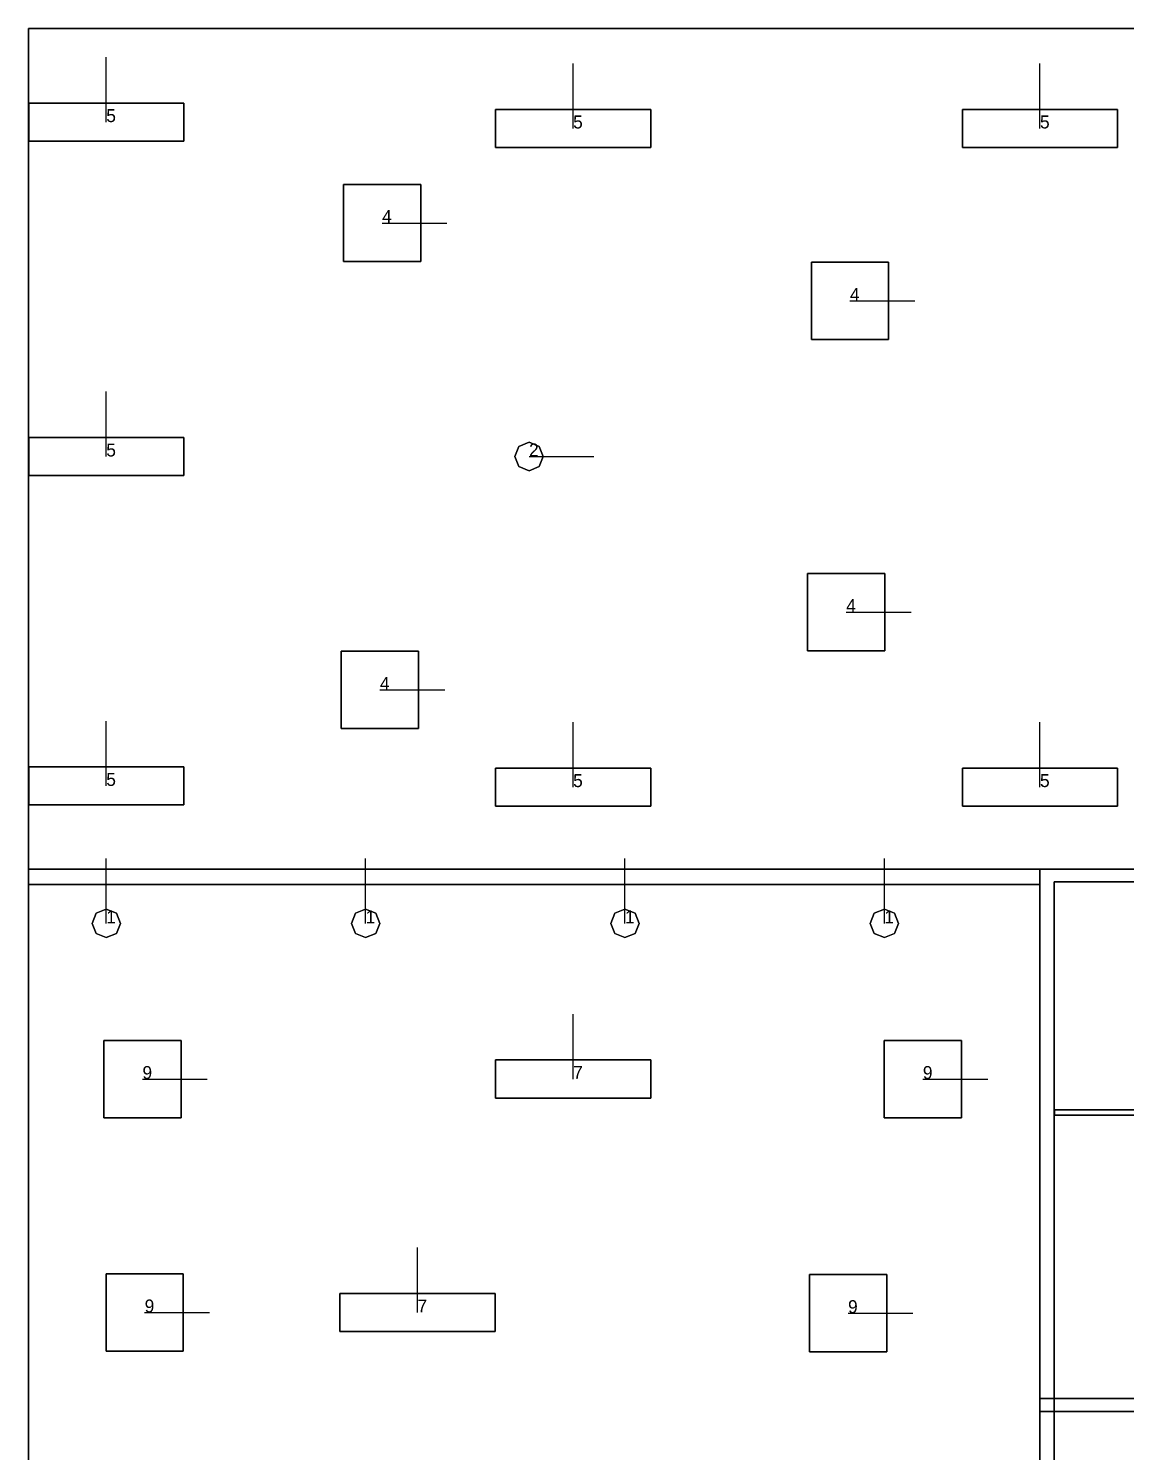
# Model space of a CAD drawing. Extents: x 0 to 55.3, y 0 to 23.2.
# Drawn here: x 0 to 8.46, y 11.83 to 22.8 of the extents above; entities that cross this region are included whole.
import ezdxf

# ---------------------------------------------------------------- set-up
doc = ezdxf.new("R2010")
doc.units = 0
doc.header["$MEASUREMENT"] = 0
for name, color, linetype in [('DLXFURN', 5, 'Continuous'), ('DLXLUM', 7, 'Continuous'), ('DLXLUMEX', 7, 'Continuous'), ('DLXSCENE', 7, 'Continuous')]:
    doc.layers.add(name, color=color, linetype=linetype)

# ---------------------------------------------------------------- blocks, each defined once
blk = doc.blocks.new('*U0')
at = {"color": 1}
blk.add_line((0, 0), (0, 0.5), dxfattribs=at)
for p, q in [((0.598, 0.147), (-0.598, 0.147)), ((-0.598, 0.147), (-0.598, -0.147)), ((-0.598, 0.147), (-0.598, -0.147)), ((-0.598, -0.147), (-0.598, 0.147)), ((-0.598, 0.147), (-0.598, 0.147)), ((0.598, 0.147), (-0.598, 0.147)), ((-0.598, 0.147), (-0.598, 0.147)), ((-0.598, 0.147), (0.598, 0.147)), ((-0.598, -0.147), (-0.598, 0.147)), ((-0.598, 0.147), (0.598, 0.147)), ((0.598, -0.147), (0.598, 0.147)), ((0.598, 0.147), (0.598, 0.147)), ((0.598, -0.147), (0.598, 0.147)), ((0.598, 0.147), (0.598, 0.147)), ((0.598, 0.147), (0.598, -0.147)), ((0.598, 0.147), (0.598, -0.147)), ((-0.598, -0.147), (0.598, -0.147)), ((-0.598, -0.147), (0.598, -0.147)), ((0.598, -0.147), (-0.598, -0.147)), ((-0.598, -0.147), (-0.598, -0.147)), ((-0.598, -0.147), (-0.598, -0.147)), ((0.598, -0.147), (-0.598, -0.147)), ((0.598, -0.147), (0.598, -0.147)), ((0.598, -0.147), (0.598, -0.147))]:
    blk.add_line(p, q)
at = {"layer": 'DLXLUMEX', "color": 7}
blk.add_text('5', height=0.1, dxfattribs=at).set_placement((0, 0))
blk = doc.blocks.new('*U107')
at = {"color": 1}
blk.add_line((0, 0), (0, 0.5), dxfattribs=at)
for p, q in [((0.598, 0.147), (-0.598, 0.147)), ((-0.598, 0.147), (-0.598, -0.147)), ((-0.598, 0.147), (-0.598, -0.147)), ((-0.598, -0.147), (-0.598, 0.147)), ((-0.598, 0.147), (-0.598, 0.147)), ((-0.598, 0.147), (-0.598, 0.147)), ((-0.598, 0.147), (0.598, 0.147)), ((0.598, 0.147), (-0.598, 0.147)), ((-0.598, -0.147), (-0.598, 0.147)), ((-0.598, 0.147), (0.598, 0.147)), ((0.598, -0.147), (0.598, 0.147)), ((0.598, 0.147), (0.598, 0.147)), ((0.598, -0.147), (0.598, 0.147)), ((0.598, 0.147), (0.598, 0.147)), ((0.598, 0.147), (0.598, -0.147)), ((0.598, 0.147), (0.598, -0.147)), ((-0.598, -0.147), (0.598, -0.147)), ((-0.598, -0.147), (0.598, -0.147)), ((0.598, -0.147), (-0.598, -0.147)), ((-0.598, -0.147), (-0.598, -0.147)), ((-0.598, -0.147), (-0.598, -0.147)), ((0.598, -0.147), (-0.598, -0.147)), ((0.598, -0.147), (0.598, -0.147)), ((0.598, -0.147), (0.598, -0.147))]:
    blk.add_line(p, q)
at = {"layer": 'DLXLUMEX', "color": 7}
blk.add_text('5', height=0.1, dxfattribs=at).set_placement((0, 0))
blk = doc.blocks.new('*U118')
at = {"color": 1}
blk.add_line((0, 0), (0, 0.5), dxfattribs=at)
for p, q in [((0.598, 0.147), (-0.598, 0.147)), ((-0.598, 0.147), (-0.598, -0.147)), ((-0.598, 0.147), (-0.598, -0.147)), ((-0.598, -0.147), (-0.598, 0.147)), ((-0.598, 0.147), (-0.598, 0.147)), ((0.598, 0.147), (-0.598, 0.147)), ((-0.598, 0.147), (-0.598, 0.147)), ((-0.598, 0.147), (0.598, 0.147)), ((-0.598, -0.147), (-0.598, 0.147)), ((-0.598, 0.147), (0.598, 0.147)), ((0.598, -0.147), (0.598, 0.147)), ((0.598, 0.147), (0.598, 0.147)), ((0.598, -0.147), (0.598, 0.147)), ((0.598, 0.147), (0.598, 0.147)), ((0.598, 0.147), (0.598, -0.147)), ((0.598, 0.147), (0.598, -0.147)), ((-0.598, -0.147), (0.598, -0.147)), ((-0.598, -0.147), (0.598, -0.147)), ((0.598, -0.147), (-0.598, -0.147)), ((-0.598, -0.147), (-0.598, -0.147)), ((-0.598, -0.147), (-0.598, -0.147)), ((0.598, -0.147), (-0.598, -0.147)), ((0.598, -0.147), (0.598, -0.147)), ((0.598, -0.147), (0.598, -0.147))]:
    blk.add_line(p, q)
at = {"layer": 'DLXLUMEX', "color": 7}
blk.add_text('5', height=0.1, dxfattribs=at).set_placement((0, 0))
blk = doc.blocks.new('*U129')
for p, q in [((0.298, 0.298), (-0.298, 0.298)), ((-0.298, 0.298), (-0.298, -0.298)), ((-0.298, 0.298), (-0.298, -0.298)), ((-0.298, -0.298), (-0.298, 0.298)), ((-0.298, 0.298), (-0.298, 0.298)), ((0.298, 0.298), (-0.298, 0.298)), ((-0.298, 0.298), (-0.298, 0.298)), ((-0.298, 0.298), (0.298, 0.298)), ((-0.298, -0.298), (-0.298, 0.298)), ((-0.298, 0.298), (0.298, 0.298)), ((0.298, -0.298), (0.298, 0.298)), ((0.298, 0.298), (0.298, 0.298)), ((0.298, -0.298), (0.298, 0.298)), ((0.298, 0.298), (0.298, 0.298)), ((0.298, 0.298), (0.298, -0.298)), ((0.298, 0.298), (0.298, -0.298)), ((-0.298, -0.298), (0.298, -0.298)), ((-0.298, -0.298), (-0.298, -0.298)), ((-0.298, -0.298), (0.298, -0.298)), ((0.298, -0.298), (-0.298, -0.298)), ((-0.298, -0.298), (-0.298, -0.298)), ((0.298, -0.298), (-0.298, -0.298)), ((0.298, -0.298), (0.298, -0.298)), ((0.298, -0.298), (0.298, -0.298))]:
    blk.add_line(p, q)
at = {"color": 1}
blk.add_line((0, 0), (0.5, 0), dxfattribs=at)
at = {"layer": 'DLXLUMEX', "color": 7}
blk.add_text('4', height=0.1, dxfattribs=at).set_placement((0, 0))
blk = doc.blocks.new('*U140')
for p, q in [((0.298, 0.298), (-0.298, 0.298)), ((-0.298, 0.298), (-0.298, -0.298)), ((-0.298, 0.298), (-0.298, -0.298)), ((-0.298, -0.298), (-0.298, 0.298)), ((-0.298, 0.298), (-0.298, 0.298)), ((0.298, 0.298), (-0.298, 0.298)), ((-0.298, 0.298), (-0.298, 0.298)), ((-0.298, 0.298), (0.298, 0.298)), ((-0.298, -0.298), (-0.298, 0.298)), ((-0.298, 0.298), (0.298, 0.298)), ((0.298, -0.298), (0.298, 0.298)), ((0.298, 0.298), (0.298, 0.298)), ((0.298, -0.298), (0.298, 0.298)), ((0.298, 0.298), (0.298, 0.298)), ((0.298, 0.298), (0.298, -0.298)), ((0.298, 0.298), (0.298, -0.298)), ((-0.298, -0.298), (0.298, -0.298)), ((-0.298, -0.298), (-0.298, -0.298)), ((-0.298, -0.298), (0.298, -0.298)), ((0.298, -0.298), (-0.298, -0.298)), ((-0.298, -0.298), (-0.298, -0.298)), ((0.298, -0.298), (-0.298, -0.298)), ((0.298, -0.298), (0.298, -0.298)), ((0.298, -0.298), (0.298, -0.298))]:
    blk.add_line(p, q)
at = {"color": 1}
blk.add_line((0, 0), (0.5, 0), dxfattribs=at)
at = {"layer": 'DLXLUMEX', "color": 7}
blk.add_text('4', height=0.1, dxfattribs=at).set_placement((0, 0))
blk = doc.blocks.new('*U151')
at = {"color": 1}
blk.add_line((0, 0), (0, 0.5), dxfattribs=at)
for p, q in [((0.598, 0.147), (-0.598, 0.147)), ((-0.598, 0.147), (-0.598, -0.147)), ((-0.598, 0.147), (-0.598, -0.147)), ((-0.598, -0.147), (-0.598, 0.147)), ((-0.598, 0.147), (-0.598, 0.147)), ((0.598, 0.147), (-0.598, 0.147)), ((-0.598, 0.147), (-0.598, 0.147)), ((-0.598, 0.147), (0.598, 0.147)), ((-0.598, -0.147), (-0.598, 0.147)), ((-0.598, 0.147), (0.598, 0.147)), ((0.598, -0.147), (0.598, 0.147)), ((0.598, 0.147), (0.598, 0.147)), ((0.598, -0.147), (0.598, 0.147)), ((0.598, 0.147), (0.598, 0.147)), ((0.598, 0.147), (0.598, -0.147)), ((0.598, 0.147), (0.598, -0.147)), ((-0.598, -0.147), (0.598, -0.147)), ((-0.598, -0.147), (0.598, -0.147)), ((0.598, -0.147), (-0.598, -0.147)), ((-0.598, -0.147), (-0.598, -0.147)), ((-0.598, -0.147), (-0.598, -0.147)), ((0.598, -0.147), (-0.598, -0.147)), ((0.598, -0.147), (0.598, -0.147)), ((0.598, -0.147), (0.598, -0.147))]:
    blk.add_line(p, q)
at = {"layer": 'DLXLUMEX', "color": 7}
blk.add_text('5', height=0.1, dxfattribs=at).set_placement((0, 0))
blk = doc.blocks.new('*U162')
at = {"color": 1}
blk.add_line((0, 0), (0, 0.5), dxfattribs=at)
for p, q in [((0.598, 0.147), (-0.598, 0.147)), ((-0.598, 0.147), (-0.598, -0.147)), ((-0.598, 0.147), (-0.598, -0.147)), ((-0.598, -0.147), (-0.598, 0.147)), ((-0.598, 0.147), (-0.598, 0.147)), ((0.598, 0.147), (-0.598, 0.147)), ((-0.598, 0.147), (-0.598, 0.147)), ((-0.598, 0.147), (0.598, 0.147)), ((-0.598, -0.147), (-0.598, 0.147)), ((-0.598, 0.147), (0.598, 0.147)), ((0.598, -0.147), (0.598, 0.147)), ((0.598, 0.147), (0.598, 0.147)), ((0.598, -0.147), (0.598, 0.147)), ((0.598, 0.147), (0.598, 0.147)), ((0.598, 0.147), (0.598, -0.147)), ((0.598, 0.147), (0.598, -0.147)), ((-0.598, -0.147), (0.598, -0.147)), ((0.598, -0.147), (-0.598, -0.147)), ((-0.598, -0.147), (-0.598, -0.147)), ((-0.598, -0.147), (0.598, -0.147)), ((-0.598, -0.147), (-0.598, -0.147)), ((0.598, -0.147), (-0.598, -0.147)), ((0.598, -0.147), (0.598, -0.147)), ((0.598, -0.147), (0.598, -0.147))]:
    blk.add_line(p, q)
at = {"layer": 'DLXLUMEX', "color": 7}
blk.add_text('5', height=0.1, dxfattribs=at).set_placement((0, 0))
blk = doc.blocks.new('*U1')
at = {"color": 1}
blk.add_line((0, 0), (0, 0.5), dxfattribs=at)
for p, q in [((0.598, 0.147), (-0.598, 0.147)), ((-0.598, 0.147), (-0.598, -0.147)), ((-0.598, 0.147), (-0.598, -0.147)), ((-0.598, -0.147), (-0.598, 0.147)), ((-0.598, 0.147), (-0.598, 0.147)), ((0.598, 0.147), (-0.598, 0.147)), ((-0.598, 0.147), (-0.598, 0.147)), ((-0.598, 0.147), (0.598, 0.147)), ((-0.598, -0.147), (-0.598, 0.147)), ((-0.598, 0.147), (0.598, 0.147)), ((0.598, -0.147), (0.598, 0.147)), ((0.598, 0.147), (0.598, 0.147)), ((0.598, -0.147), (0.598, 0.147)), ((0.598, 0.147), (0.598, 0.147)), ((0.598, 0.147), (0.598, -0.147)), ((0.598, 0.147), (0.598, -0.147)), ((-0.598, -0.147), (0.598, -0.147)), ((-0.598, -0.147), (0.598, -0.147)), ((0.598, -0.147), (-0.598, -0.147)), ((-0.598, -0.147), (-0.598, -0.147)), ((-0.598, -0.147), (-0.598, -0.147)), ((0.598, -0.147), (-0.598, -0.147)), ((0.598, -0.147), (0.598, -0.147)), ((0.598, -0.147), (0.598, -0.147))]:
    blk.add_line(p, q)
at = {"layer": 'DLXLUMEX', "color": 7}
blk.add_text('5', height=0.1, dxfattribs=at).set_placement((0, 0))
blk = doc.blocks.new('*U12')
at = {"color": 1}
blk.add_line((0, 0), (0, 0.5), dxfattribs=at)
for p, q in [((0.598, 0.147), (-0.598, 0.147)), ((-0.598, 0.147), (-0.598, -0.147)), ((-0.598, 0.147), (-0.598, -0.147)), ((-0.598, -0.147), (-0.598, 0.147)), ((-0.598, 0.147), (-0.598, 0.147)), ((-0.598, 0.147), (-0.598, 0.147)), ((-0.598, 0.147), (0.598, 0.147)), ((0.598, 0.147), (-0.598, 0.147)), ((-0.598, -0.147), (-0.598, 0.147)), ((-0.598, 0.147), (0.598, 0.147)), ((0.598, -0.147), (0.598, 0.147)), ((0.598, 0.147), (0.598, 0.147)), ((0.598, -0.147), (0.598, 0.147)), ((0.598, 0.147), (0.598, 0.147)), ((0.598, 0.147), (0.598, -0.147)), ((0.598, 0.147), (0.598, -0.147)), ((-0.598, -0.147), (0.598, -0.147)), ((-0.598, -0.147), (0.598, -0.147)), ((0.598, -0.147), (-0.598, -0.147)), ((-0.598, -0.147), (-0.598, -0.147)), ((-0.598, -0.147), (-0.598, -0.147)), ((0.598, -0.147), (-0.598, -0.147)), ((0.598, -0.147), (0.598, -0.147)), ((0.598, -0.147), (0.598, -0.147))]:
    blk.add_line(p, q)
at = {"layer": 'DLXLUMEX', "color": 7}
blk.add_text('5', height=0.1, dxfattribs=at).set_placement((0, 0))
blk = doc.blocks.new('*U34')
for p, q in [((0.298, 0.298), (-0.298, 0.298)), ((-0.298, 0.298), (-0.298, -0.298)), ((-0.298, 0.298), (-0.298, -0.298)), ((-0.298, -0.298), (-0.298, 0.298)), ((-0.298, 0.298), (-0.298, 0.298)), ((0.298, 0.298), (-0.298, 0.298)), ((-0.298, 0.298), (-0.298, 0.298)), ((-0.298, 0.298), (0.298, 0.298)), ((-0.298, -0.298), (-0.298, 0.298)), ((-0.298, 0.298), (0.298, 0.298)), ((0.298, -0.298), (0.298, 0.298)), ((0.298, 0.298), (0.298, 0.298)), ((0.298, -0.298), (0.298, 0.298)), ((0.298, 0.298), (0.298, 0.298)), ((0.298, 0.298), (0.298, -0.298)), ((0.298, 0.298), (0.298, -0.298)), ((-0.298, -0.298), (0.298, -0.298)), ((-0.298, -0.298), (-0.298, -0.298)), ((-0.298, -0.298), (0.298, -0.298)), ((0.298, -0.298), (-0.298, -0.298)), ((-0.298, -0.298), (-0.298, -0.298)), ((0.298, -0.298), (-0.298, -0.298)), ((0.298, -0.298), (0.298, -0.298)), ((0.298, -0.298), (0.298, -0.298))]:
    blk.add_line(p, q)
at = {"color": 1}
blk.add_line((0, 0), (0.5, 0), dxfattribs=at)
at = {"layer": 'DLXLUMEX', "color": 7}
blk.add_text('4', height=0.1, dxfattribs=at).set_placement((0, 0))
blk = doc.blocks.new('*U45')
for p, q in [((0.298, 0.298), (-0.298, 0.298)), ((-0.298, 0.298), (-0.298, -0.298)), ((-0.298, 0.298), (-0.298, -0.298)), ((-0.298, -0.298), (-0.298, 0.298)), ((-0.298, 0.298), (-0.298, 0.298)), ((0.298, 0.298), (-0.298, 0.298)), ((-0.298, 0.298), (-0.298, 0.298)), ((-0.298, 0.298), (0.298, 0.298)), ((-0.298, -0.298), (-0.298, 0.298)), ((-0.298, 0.298), (0.298, 0.298)), ((0.298, -0.298), (0.298, 0.298)), ((0.298, 0.298), (0.298, 0.298)), ((0.298, -0.298), (0.298, 0.298)), ((0.298, 0.298), (0.298, 0.298)), ((0.298, 0.298), (0.298, -0.298)), ((0.298, 0.298), (0.298, -0.298)), ((-0.298, -0.298), (0.298, -0.298)), ((-0.298, -0.298), (-0.298, -0.298)), ((-0.298, -0.298), (0.298, -0.298)), ((0.298, -0.298), (-0.298, -0.298)), ((-0.298, -0.298), (-0.298, -0.298)), ((0.298, -0.298), (-0.298, -0.298)), ((0.298, -0.298), (0.298, -0.298)), ((0.298, -0.298), (0.298, -0.298))]:
    blk.add_line(p, q)
at = {"color": 1}
blk.add_line((0, 0), (0.5, 0), dxfattribs=at)
at = {"layer": 'DLXLUMEX', "color": 7}
blk.add_text('4', height=0.1, dxfattribs=at).set_placement((0, 0))
blk = doc.blocks.new('*U67')
for p, q in [((-0.078, 0.078), (0, 0.11)), ((0, 0.11), (-0.078, 0.078)), ((0, 0.11), (-0.078, 0.078)), ((-0.078, 0.078), (0, 0.11)), ((0, 0.11), (0.078, 0.078)), ((0.078, 0.078), (0, 0.11)), ((0, 0.11), (0, 0.11)), ((0.078, 0.078), (0, 0.11)), ((0, 0.11), (0, 0.11)), ((0, 0.11), (0.078, 0.078)), ((-0.11, 0), (-0.078, 0.078)), ((-0.078, 0.078), (-0.11, 0)), ((-0.078, 0.078), (-0.11, 0)), ((-0.11, 0), (-0.078, 0.078)), ((-0.078, -0.078), (-0.11, 0)), ((-0.11, 0), (-0.078, -0.078)), ((-0.11, 0), (-0.11, 0)), ((-0.11, 0), (-0.078, -0.078)), ((-0.078, -0.078), (-0.11, 0)), ((-0.11, 0), (-0.11, 0)), ((-0.078, 0.078), (-0.078, 0.078)), ((-0.078, 0.078), (-0.078, 0.078)), ((0.078, 0.078), (0.11, 0)), ((0.11, 0), (0.078, 0.078)), ((0.078, 0.078), (0.078, 0.078)), ((0.11, 0), (0.078, 0.078)), ((0.078, 0.078), (0.078, 0.078)), ((0.078, 0.078), (0.11, 0)), ((0.11, 0), (0.078, -0.078)), ((0.078, -0.078), (0.11, 0)), ((0.078, -0.078), (0.11, 0)), ((0.11, 0), (0.078, -0.078)), ((0.11, 0), (0.11, 0)), ((0.11, 0), (0.11, 0)), ((0, -0.11), (-0.078, -0.078)), ((-0.078, -0.078), (0, -0.11)), ((-0.078, -0.078), (-0.078, -0.078)), ((-0.078, -0.078), (0, -0.11)), ((0, -0.11), (-0.078, -0.078)), ((-0.078, -0.078), (-0.078, -0.078)), ((0.078, -0.078), (0, -0.11)), ((0, -0.11), (0.078, -0.078)), ((0, -0.11), (0.078, -0.078)), ((0.078, -0.078), (0, -0.11)), ((0.078, -0.078), (0.078, -0.078)), ((0.078, -0.078), (0.078, -0.078)), ((0, -0.11), (0, -0.11)), ((0, -0.11), (0, -0.11))]:
    blk.add_line(p, q)
at = {"color": 1}
blk.add_line((0, 0), (0.5, 0), dxfattribs=at)
at = {"layer": 'DLXLUMEX', "color": 7}
blk.add_text('2', height=0.1, dxfattribs=at).set_placement((0, 0))
blk = doc.blocks.new('*U125')
for p, q in [((0.298, 0.298), (-0.298, 0.298)), ((-0.298, 0.298), (-0.298, -0.298)), ((-0.298, 0.298), (-0.298, -0.298)), ((-0.298, -0.298), (-0.298, 0.298)), ((-0.298, 0.298), (-0.298, 0.298)), ((0.298, 0.298), (-0.298, 0.298)), ((-0.298, 0.298), (-0.298, 0.298)), ((-0.298, 0.298), (0.298, 0.298)), ((-0.298, -0.298), (-0.298, 0.298)), ((-0.298, 0.298), (0.298, 0.298)), ((0.298, -0.298), (0.298, 0.298)), ((0.298, 0.298), (0.298, 0.298)), ((0.298, -0.298), (0.298, 0.298)), ((0.298, 0.298), (0.298, 0.298)), ((0.298, 0.298), (0.298, -0.298)), ((0.298, 0.298), (0.298, -0.298)), ((-0.298, -0.298), (0.298, -0.298)), ((-0.298, -0.298), (-0.298, -0.298)), ((-0.298, -0.298), (0.298, -0.298)), ((0.298, -0.298), (-0.298, -0.298)), ((-0.298, -0.298), (-0.298, -0.298)), ((0.298, -0.298), (-0.298, -0.298)), ((0.298, -0.298), (0.298, -0.298)), ((0.298, -0.298), (0.298, -0.298))]:
    blk.add_line(p, q)
at = {"color": 1}
blk.add_line((0, 0), (0.5, 0), dxfattribs=at)
at = {"layer": 'DLXLUMEX', "color": 7}
blk.add_text('9', height=0.1, dxfattribs=at).set_placement((0, 0))
blk = doc.blocks.new('*U126')
for p, q in [((0.298, 0.298), (-0.298, 0.298)), ((-0.298, 0.298), (-0.298, -0.298)), ((-0.298, 0.298), (-0.298, -0.298)), ((-0.298, -0.298), (-0.298, 0.298)), ((-0.298, 0.298), (-0.298, 0.298)), ((0.298, 0.298), (-0.298, 0.298)), ((-0.298, 0.298), (-0.298, 0.298)), ((-0.298, 0.298), (0.298, 0.298)), ((-0.298, -0.298), (-0.298, 0.298)), ((-0.298, 0.298), (0.298, 0.298)), ((0.298, -0.298), (0.298, 0.298)), ((0.298, 0.298), (0.298, 0.298)), ((0.298, -0.298), (0.298, 0.298)), ((0.298, 0.298), (0.298, 0.298)), ((0.298, 0.298), (0.298, -0.298)), ((0.298, 0.298), (0.298, -0.298)), ((-0.298, -0.298), (0.298, -0.298)), ((-0.298, -0.298), (-0.298, -0.298)), ((-0.298, -0.298), (0.298, -0.298)), ((0.298, -0.298), (-0.298, -0.298)), ((-0.298, -0.298), (-0.298, -0.298)), ((0.298, -0.298), (-0.298, -0.298)), ((0.298, -0.298), (0.298, -0.298)), ((0.298, -0.298), (0.298, -0.298))]:
    blk.add_line(p, q)
at = {"color": 1}
blk.add_line((0, 0), (0.5, 0), dxfattribs=at)
at = {"layer": 'DLXLUMEX', "color": 7}
blk.add_text('9', height=0.1, dxfattribs=at).set_placement((0, 0))
blk = doc.blocks.new('*U132')
at = {"color": 1}
blk.add_line((0, 0), (0, 0.5), dxfattribs=at)
for p, q in [((0.598, 0.147), (-0.598, 0.147)), ((-0.598, 0.147), (-0.598, -0.147)), ((-0.598, 0.147), (-0.598, -0.147)), ((-0.598, -0.147), (-0.598, 0.147)), ((-0.598, 0.147), (-0.598, 0.147)), ((0.598, 0.147), (-0.598, 0.147)), ((-0.598, 0.147), (-0.598, 0.147)), ((-0.598, 0.147), (0.598, 0.147)), ((-0.598, -0.147), (-0.598, 0.147)), ((-0.598, 0.147), (0.598, 0.147)), ((0.598, -0.147), (0.598, 0.147)), ((0.598, 0.147), (0.598, 0.147)), ((0.598, -0.147), (0.598, 0.147)), ((0.598, 0.147), (0.598, 0.147)), ((0.598, 0.147), (0.598, -0.147)), ((0.598, 0.147), (0.598, -0.147)), ((-0.598, -0.147), (0.598, -0.147)), ((-0.598, -0.147), (0.598, -0.147)), ((0.598, -0.147), (-0.598, -0.147)), ((-0.598, -0.147), (-0.598, -0.147)), ((-0.598, -0.147), (-0.598, -0.147)), ((0.598, -0.147), (-0.598, -0.147)), ((0.598, -0.147), (0.598, -0.147)), ((0.598, -0.147), (0.598, -0.147))]:
    blk.add_line(p, q)
at = {"layer": 'DLXLUMEX', "color": 7}
blk.add_text('7', height=0.1, dxfattribs=at).set_placement((0, 0))
blk = doc.blocks.new('*U133')
at = {"color": 1}
blk.add_line((0, 0), (0, 0.5), dxfattribs=at)
for p, q in [((0.598, 0.147), (-0.598, 0.147)), ((-0.598, 0.147), (-0.598, -0.147)), ((-0.598, 0.147), (-0.598, -0.147)), ((-0.598, -0.147), (-0.598, 0.147)), ((-0.598, 0.147), (-0.598, 0.147)), ((0.598, 0.147), (-0.598, 0.147)), ((-0.598, 0.147), (-0.598, 0.147)), ((-0.598, 0.147), (0.598, 0.147)), ((-0.598, -0.147), (-0.598, 0.147)), ((-0.598, 0.147), (0.598, 0.147)), ((0.598, -0.147), (0.598, 0.147)), ((0.598, 0.147), (0.598, 0.147)), ((0.598, -0.147), (0.598, 0.147)), ((0.598, 0.147), (0.598, 0.147)), ((0.598, 0.147), (0.598, -0.147)), ((0.598, 0.147), (0.598, -0.147)), ((-0.598, -0.147), (0.598, -0.147)), ((-0.598, -0.147), (0.598, -0.147)), ((0.598, -0.147), (-0.598, -0.147)), ((-0.598, -0.147), (-0.598, -0.147)), ((-0.598, -0.147), (-0.598, -0.147)), ((0.598, -0.147), (-0.598, -0.147)), ((0.598, -0.147), (0.598, -0.147)), ((0.598, -0.147), (0.598, -0.147))]:
    blk.add_line(p, q)
at = {"layer": 'DLXLUMEX', "color": 7}
blk.add_text('7', height=0.1, dxfattribs=at).set_placement((0, 0))
blk = doc.blocks.new('*U156')
for p, q in [((0.298, 0.298), (-0.298, 0.298)), ((-0.298, 0.298), (-0.298, -0.298)), ((-0.298, 0.298), (-0.298, -0.298)), ((-0.298, -0.298), (-0.298, 0.298)), ((-0.298, 0.298), (-0.298, 0.298)), ((0.298, 0.298), (-0.298, 0.298)), ((-0.298, 0.298), (-0.298, 0.298)), ((-0.298, 0.298), (0.298, 0.298)), ((-0.298, -0.298), (-0.298, 0.298)), ((-0.298, 0.298), (0.298, 0.298)), ((0.298, -0.298), (0.298, 0.298)), ((0.298, 0.298), (0.298, 0.298)), ((0.298, -0.298), (0.298, 0.298)), ((0.298, 0.298), (0.298, 0.298)), ((0.298, 0.298), (0.298, -0.298)), ((0.298, 0.298), (0.298, -0.298)), ((-0.298, -0.298), (0.298, -0.298)), ((-0.298, -0.298), (-0.298, -0.298)), ((-0.298, -0.298), (0.298, -0.298)), ((0.298, -0.298), (-0.298, -0.298)), ((-0.298, -0.298), (-0.298, -0.298)), ((0.298, -0.298), (-0.298, -0.298)), ((0.298, -0.298), (0.298, -0.298)), ((0.298, -0.298), (0.298, -0.298))]:
    blk.add_line(p, q)
at = {"color": 1}
blk.add_line((0, 0), (0.5, 0), dxfattribs=at)
at = {"layer": 'DLXLUMEX', "color": 7}
blk.add_text('9', height=0.1, dxfattribs=at).set_placement((0, 0))
blk = doc.blocks.new('*U158')
for p, q in [((0.298, 0.298), (-0.298, 0.298)), ((-0.298, 0.298), (-0.298, -0.298)), ((-0.298, 0.298), (-0.298, -0.298)), ((-0.298, -0.298), (-0.298, 0.298)), ((-0.298, 0.298), (-0.298, 0.298)), ((0.298, 0.298), (-0.298, 0.298)), ((-0.298, 0.298), (-0.298, 0.298)), ((-0.298, 0.298), (0.298, 0.298)), ((-0.298, -0.298), (-0.298, 0.298)), ((-0.298, 0.298), (0.298, 0.298)), ((0.298, -0.298), (0.298, 0.298)), ((0.298, 0.298), (0.298, 0.298)), ((0.298, -0.298), (0.298, 0.298)), ((0.298, 0.298), (0.298, 0.298)), ((0.298, 0.298), (0.298, -0.298)), ((0.298, 0.298), (0.298, -0.298)), ((-0.298, -0.298), (0.298, -0.298)), ((-0.298, -0.298), (-0.298, -0.298)), ((-0.298, -0.298), (0.298, -0.298)), ((0.298, -0.298), (-0.298, -0.298)), ((-0.298, -0.298), (-0.298, -0.298)), ((0.298, -0.298), (-0.298, -0.298)), ((0.298, -0.298), (0.298, -0.298)), ((0.298, -0.298), (0.298, -0.298))]:
    blk.add_line(p, q)
at = {"color": 1}
blk.add_line((0, 0), (0.5, 0), dxfattribs=at)
at = {"layer": 'DLXLUMEX', "color": 7}
blk.add_text('9', height=0.1, dxfattribs=at).set_placement((0, 0))
blk = doc.blocks.new('*U160')
at = {"color": 1}
blk.add_line((0, 0), (0, 0.5), dxfattribs=at)
for p, q in [((-0.078, 0.078), (0, 0.11)), ((0, 0.11), (-0.078, 0.078)), ((0, 0.11), (-0.078, 0.078)), ((-0.078, 0.078), (0, 0.11)), ((0, 0.11), (0.078, 0.078)), ((0.078, 0.078), (0, 0.11)), ((0.078, 0.078), (0, 0.11)), ((0, 0.11), (0, 0.11)), ((0, 0.11), (0.078, 0.078)), ((0, 0.11), (0, 0.11)), ((-0.11, 0), (-0.078, 0.078)), ((-0.078, 0.078), (-0.11, 0)), ((-0.078, 0.078), (-0.11, 0)), ((-0.11, 0), (-0.078, 0.078)), ((-0.078, -0.078), (-0.11, 0)), ((-0.11, 0), (-0.078, -0.078)), ((-0.11, 0), (-0.11, 0)), ((-0.11, 0), (-0.078, -0.078)), ((-0.078, -0.078), (-0.11, 0)), ((-0.11, 0), (-0.11, 0)), ((-0.078, 0.078), (-0.078, 0.078)), ((-0.078, 0.078), (-0.078, 0.078)), ((0.078, 0.078), (0.11, 0)), ((0.11, 0), (0.078, 0.078)), ((0.078, 0.078), (0.078, 0.078)), ((0.11, 0), (0.078, 0.078)), ((0.078, 0.078), (0.078, 0.078)), ((0.078, 0.078), (0.11, 0)), ((0.11, 0), (0.078, -0.078)), ((0.078, -0.078), (0.11, 0)), ((0.078, -0.078), (0.11, 0)), ((0.11, 0), (0.078, -0.078)), ((0.11, 0), (0.11, 0)), ((0.11, 0), (0.11, 0)), ((0, -0.11), (-0.078, -0.078)), ((-0.078, -0.078), (0, -0.11)), ((-0.078, -0.078), (-0.078, -0.078)), ((-0.078, -0.078), (0, -0.11)), ((0, -0.11), (-0.078, -0.078)), ((-0.078, -0.078), (-0.078, -0.078)), ((0.078, -0.078), (0, -0.11)), ((0, -0.11), (0.078, -0.078)), ((0, -0.11), (0.078, -0.078)), ((0.078, -0.078), (0, -0.11)), ((0.078, -0.078), (0.078, -0.078)), ((0.078, -0.078), (0.078, -0.078)), ((0, -0.11), (0, -0.11)), ((0, -0.11), (0, -0.11))]:
    blk.add_line(p, q)
at = {"layer": 'DLXLUMEX', "color": 7}
blk.add_text('1', height=0.1, dxfattribs=at).set_placement((0, 0))
blk = doc.blocks.new('*U161')
at = {"color": 1}
blk.add_line((0, 0), (0, 0.5), dxfattribs=at)
for p, q in [((-0.078, 0.078), (0, 0.11)), ((0, 0.11), (-0.078, 0.078)), ((0, 0.11), (-0.078, 0.078)), ((-0.078, 0.078), (0, 0.11)), ((0, 0.11), (0.078, 0.078)), ((0.078, 0.078), (0, 0.11)), ((0.078, 0.078), (0, 0.11)), ((0, 0.11), (0, 0.11)), ((0, 0.11), (0.078, 0.078)), ((0, 0.11), (0, 0.11)), ((-0.11, 0), (-0.078, 0.078)), ((-0.078, 0.078), (-0.11, 0)), ((-0.078, 0.078), (-0.11, 0)), ((-0.11, 0), (-0.078, 0.078)), ((-0.078, -0.078), (-0.11, 0)), ((-0.11, 0), (-0.078, -0.078)), ((-0.11, 0), (-0.11, 0)), ((-0.11, 0), (-0.078, -0.078)), ((-0.078, -0.078), (-0.11, 0)), ((-0.11, 0), (-0.11, 0)), ((-0.078, 0.078), (-0.078, 0.078)), ((-0.078, 0.078), (-0.078, 0.078)), ((0.078, 0.078), (0.11, 0)), ((0.11, 0), (0.078, 0.078)), ((0.078, 0.078), (0.078, 0.078)), ((0.11, 0), (0.078, 0.078)), ((0.078, 0.078), (0.078, 0.078)), ((0.078, 0.078), (0.11, 0)), ((0.11, 0), (0.078, -0.078)), ((0.078, -0.078), (0.11, 0)), ((0.078, -0.078), (0.11, 0)), ((0.11, 0), (0.078, -0.078)), ((0.11, 0), (0.11, 0)), ((0.11, 0), (0.11, 0)), ((0, -0.11), (-0.078, -0.078)), ((-0.078, -0.078), (0, -0.11)), ((-0.078, -0.078), (-0.078, -0.078)), ((-0.078, -0.078), (0, -0.11)), ((0, -0.11), (-0.078, -0.078)), ((-0.078, -0.078), (-0.078, -0.078)), ((0.078, -0.078), (0, -0.11)), ((0, -0.11), (0.078, -0.078)), ((0, -0.11), (0.078, -0.078)), ((0.078, -0.078), (0, -0.11)), ((0.078, -0.078), (0.078, -0.078)), ((0.078, -0.078), (0.078, -0.078)), ((0, -0.11), (0, -0.11)), ((0, -0.11), (0, -0.11))]:
    blk.add_line(p, q)
at = {"layer": 'DLXLUMEX', "color": 7}
blk.add_text('1', height=0.1, dxfattribs=at).set_placement((0, 0))
blk = doc.blocks.new('*U163')
at = {"color": 1}
blk.add_line((0, 0), (0, 0.5), dxfattribs=at)
for p, q in [((-0.078, 0.078), (0, 0.11)), ((0, 0.11), (-0.078, 0.078)), ((0, 0.11), (-0.078, 0.078)), ((-0.078, 0.078), (0, 0.11)), ((0, 0.11), (0.078, 0.078)), ((0.078, 0.078), (0, 0.11)), ((0.078, 0.078), (0, 0.11)), ((0, 0.11), (0, 0.11)), ((0, 0.11), (0.078, 0.078)), ((0, 0.11), (0, 0.11)), ((-0.11, 0), (-0.078, 0.078)), ((-0.078, 0.078), (-0.11, 0)), ((-0.078, 0.078), (-0.11, 0)), ((-0.11, 0), (-0.078, 0.078)), ((-0.078, -0.078), (-0.11, 0)), ((-0.11, 0), (-0.078, -0.078)), ((-0.11, 0), (-0.11, 0)), ((-0.11, 0), (-0.078, -0.078)), ((-0.078, -0.078), (-0.11, 0)), ((-0.11, 0), (-0.11, 0)), ((-0.078, 0.078), (-0.078, 0.078)), ((-0.078, 0.078), (-0.078, 0.078)), ((0.078, 0.078), (0.11, 0)), ((0.11, 0), (0.078, 0.078)), ((0.078, 0.078), (0.078, 0.078)), ((0.11, 0), (0.078, 0.078)), ((0.078, 0.078), (0.078, 0.078)), ((0.078, 0.078), (0.11, 0)), ((0.11, 0), (0.078, -0.078)), ((0.078, -0.078), (0.11, 0)), ((0.078, -0.078), (0.11, 0)), ((0.11, 0), (0.078, -0.078)), ((0.11, 0), (0.11, 0)), ((0.11, 0), (0.11, 0)), ((0, -0.11), (-0.078, -0.078)), ((-0.078, -0.078), (0, -0.11)), ((-0.078, -0.078), (-0.078, -0.078)), ((-0.078, -0.078), (0, -0.11)), ((0, -0.11), (-0.078, -0.078)), ((-0.078, -0.078), (-0.078, -0.078)), ((0.078, -0.078), (0, -0.11)), ((0, -0.11), (0.078, -0.078)), ((0, -0.11), (0.078, -0.078)), ((0.078, -0.078), (0, -0.11)), ((0.078, -0.078), (0.078, -0.078)), ((0.078, -0.078), (0.078, -0.078)), ((0, -0.11), (0, -0.11)), ((0, -0.11), (0, -0.11))]:
    blk.add_line(p, q)
at = {"layer": 'DLXLUMEX', "color": 7}
blk.add_text('1', height=0.1, dxfattribs=at).set_placement((0, 0))
blk = doc.blocks.new('*U164')
at = {"color": 1}
blk.add_line((0, 0), (0, 0.5), dxfattribs=at)
for p, q in [((-0.078, 0.078), (0, 0.11)), ((0, 0.11), (-0.078, 0.078)), ((0, 0.11), (-0.078, 0.078)), ((-0.078, 0.078), (0, 0.11)), ((0, 0.11), (0.078, 0.078)), ((0.078, 0.078), (0, 0.11)), ((0.078, 0.078), (0, 0.11)), ((0, 0.11), (0, 0.11)), ((0, 0.11), (0.078, 0.078)), ((0, 0.11), (0, 0.11)), ((-0.11, 0), (-0.078, 0.078)), ((-0.078, 0.078), (-0.11, 0)), ((-0.078, 0.078), (-0.11, 0)), ((-0.11, 0), (-0.078, 0.078)), ((-0.078, -0.078), (-0.11, 0)), ((-0.11, 0), (-0.078, -0.078)), ((-0.11, 0), (-0.11, 0)), ((-0.11, 0), (-0.078, -0.078)), ((-0.078, -0.078), (-0.11, 0)), ((-0.11, 0), (-0.11, 0)), ((-0.078, 0.078), (-0.078, 0.078)), ((-0.078, 0.078), (-0.078, 0.078)), ((0.078, 0.078), (0.11, 0)), ((0.11, 0), (0.078, 0.078)), ((0.078, 0.078), (0.078, 0.078)), ((0.11, 0), (0.078, 0.078)), ((0.078, 0.078), (0.078, 0.078)), ((0.078, 0.078), (0.11, 0)), ((0.11, 0), (0.078, -0.078)), ((0.078, -0.078), (0.11, 0)), ((0.078, -0.078), (0.11, 0)), ((0.11, 0), (0.078, -0.078)), ((0.11, 0), (0.11, 0)), ((0.11, 0), (0.11, 0)), ((0, -0.11), (-0.078, -0.078)), ((-0.078, -0.078), (0, -0.11)), ((-0.078, -0.078), (-0.078, -0.078)), ((-0.078, -0.078), (0, -0.11)), ((0, -0.11), (-0.078, -0.078)), ((-0.078, -0.078), (-0.078, -0.078)), ((0.078, -0.078), (0, -0.11)), ((0, -0.11), (0.078, -0.078)), ((0, -0.11), (0.078, -0.078)), ((0.078, -0.078), (0, -0.11)), ((0.078, -0.078), (0.078, -0.078)), ((0.078, -0.078), (0.078, -0.078)), ((0, -0.11), (0, -0.11)), ((0, -0.11), (0, -0.11))]:
    blk.add_line(p, q)
at = {"layer": 'DLXLUMEX', "color": 7}
blk.add_text('1', height=0.1, dxfattribs=at).set_placement((0, 0))
blk = doc.blocks.new('*U58')
for p, q in [((5.154, 9.097), (-0.3, 9.097)), ((-0.3, 9.097), (-0.3, 9.097)), ((-0.3, 9.097), (5.154, 9.097)), ((-0.3, 9.097), (-0.3, -0.616)), ((-0.3, -0.616), (-0.3, 9.097)), ((-0.3, 9.097), (-0.3, 9.097)), ((-0.191, -0.618), (-0.191, 9)), ((-0.191, 9), (-0.191, 9)), ((-0.191, 9), (-0.191, -0.618)), ((5.154, 9), (-0.191, 9)), ((-0.191, 9), (-0.191, 9)), ((-0.191, 9), (5.154, 9)), ((5.154, 9), (5.154, 9.097)), ((5.154, 9.097), (5.154, 9.097)), ((5.154, 9.097), (5.154, 9)), ((5.154, 9.097), (5.154, 9.097)), ((5.154, 9), (5.154, 9)), ((5.154, 9), (5.154, 9)), ((-0.3, -0.616), (-0.191, -0.618)), ((-0.191, -0.618), (-0.3, -0.616)), ((-0.3, -0.616), (-0.3, -0.616)), ((-0.3, -0.616), (-0.3, -0.616)), ((-0.191, -0.618), (-0.191, -0.618)), ((-0.191, -0.618), (-0.191, -0.618))]:
    blk.add_line(p, q)
blk = doc.blocks.new('*U62')
for p, q in [((0, -0.2), (0, -0.1)), ((0, -0.1), (0, -0.1)), ((0, -0.1), (0, -0.2)), ((0, -0.1), (0, -0.1)), ((0, -0.1), (12.6, -0.1)), ((12.6, -0.1), (0, -0.1)), ((12.6, -0.2), (12.6, -0.1)), ((12.6, -0.1), (12.6, -0.1)), ((12.6, -0.1), (12.6, -0.2)), ((12.6, -0.1), (12.6, -0.1)), ((0, -0.2), (0, -0.2)), ((0, -0.2), (12.6, -0.2)), ((12.6, -0.2), (0, -0.2)), ((0, -0.2), (0, -0.2)), ((12.6, -0.2), (12.6, -0.2)), ((12.6, -0.2), (12.6, -0.2))]:
    blk.add_line(p, q)
blk = doc.blocks.new('*U73')
for p, q in [((1.348, -0.558), (-0.328, -0.558)), ((-0.328, -0.558), (-0.328, -0.6)), ((-0.328, -0.6), (-0.328, -0.558)), ((-0.328, -0.558), (1.348, -0.558)), ((1.348, -0.558), (-0.328, -0.558)), ((-0.328, -0.558), (-0.328, -0.558)), ((-0.328, -0.558), (1.348, -0.558)), ((-0.328, -0.558), (-0.328, -0.6)), ((-0.328, -0.6), (-0.328, -0.558)), ((-0.328, -0.558), (-0.328, -0.558)), ((-0.328, -0.6), (1.348, -0.6)), ((1.348, -0.6), (-0.328, -0.6)), ((-0.328, -0.6), (1.348, -0.6)), ((1.348, -0.6), (-0.328, -0.6)), ((-0.328, -0.6), (-0.328, -0.6)), ((-0.328, -0.6), (-0.328, -0.6)), ((1.348, -0.6), (1.348, -0.558)), ((1.348, -0.558), (1.348, -0.6)), ((1.348, -0.6), (1.348, -0.558)), ((1.348, -0.558), (1.348, -0.558)), ((1.348, -0.558), (1.348, -0.6)), ((1.348, -0.558), (1.348, -0.558)), ((1.348, -0.6), (1.348, -0.6)), ((1.348, -0.6), (1.348, -0.6))]:
    blk.add_line(p, q)
blk = doc.blocks.new('*U94')
for p, q in [((0.742, -0.092), (-7.058, -0.092)), ((-7.058, -0.092), (-7.058, -0.092)), ((-7.058, -0.092), (0.742, -0.092)), ((0.742, -0.092), (0.742, -0.092)), ((0.742, -0.21), (0.742, -0.092)), ((0.742, -0.092), (0.742, -0.092)), ((0.742, -0.092), (0.742, -0.21)), ((-7.058, -0.21), (0.742, -0.21)), ((0.742, -0.21), (-7.058, -0.21)), ((-7.058, -0.21), (-7.058, -0.21)), ((0.742, -0.21), (0.742, -0.21)), ((0.742, -0.21), (0.742, -0.21))]:
    blk.add_line(p, q)
blk = doc.blocks.new('*U97')
for p, q in [((26.4, 22.8), (0, 22.8)), ((0, 22.8), (0, 22.8)), ((0, 22.8), (26.4, 22.8)), ((0, 0), (0, 22.8)), ((0, 22.8), (0, 22.8)), ((0, 22.8), (0, 0))]:
    blk.add_line(p, q)
blk = doc.blocks.new('*U98')
for p, q in [((0, 0), (0, 22.8)), ((0, 22.8), (26.4, 22.8))]:
    blk.add_line(p, q)
blk = doc.blocks.new('*U99')
for p, q in [((26.4, 22.8), (0, 22.8)), ((0, 22.8), (0, 0))]:
    blk.add_line(p, q)
blk = doc.blocks.new('*U104')
for p, q in [((0.9, 22.8), (3.9, 22.8)), ((3.9, 22.8), (0.9, 22.8)), ((0.9, 22.8), (0.9, 22.8)), ((3.9, 22.8), (3.9, 22.8)), ((6.1, 22.8), (8.3, 22.8)), ((8.3, 22.8), (6.1, 22.8)), ((6.1, 22.8), (6.1, 22.8)), ((8.3, 22.8), (8.3, 22.8)), ((0, 20.2), (0, 22.4)), ((0, 22.4), (0, 22.4)), ((0, 22.4), (0, 20.2)), ((0, 20.2), (0, 20.2)), ((0, 16.6), (0, 18.8)), ((0, 18.8), (0, 18.8)), ((0, 18.8), (0, 16.6)), ((0, 16.6), (0, 16.6)), ((0, 13), (0, 15.2)), ((0, 15.2), (0, 15.2)), ((0, 15.2), (0, 13)), ((0, 13), (0, 13))]:
    blk.add_line(p, q)

msp = doc.modelspace()

# ---------------------------------------------------------------- block references
at = {"layer": 'DLXFURN'}
for name, p in [('*U94', (7.058, 16.41)), ('*U58', (8.1, 7.221)), ('*U73', (8.241, 15.021)), ('*U62', (7.8, 12.336))]:
    msp.add_blockref(name, p, dxfattribs=at)
at = {"layer": 'DLXLUM'}
for name, p in [('*U118', (0.6, 22.078)), ('*U151', (4.2, 22.029)), ('*U162', (7.8, 22.029)), ('*U129', (2.727, 21.3)), ('*U45', (6.335, 20.7)), ('*U107', (0.6, 19.5)), ('*U67', (3.86, 19.5)), ('*U34', (6.306, 18.3)), ('*U140', (2.71, 17.7)), ('*U0', (0.6, 16.96)), ('*U1', (4.2, 16.951)), ('*U12', (7.8, 16.951)), ('*U160', (0.6, 15.9)), ('*U161', (2.6, 15.9)), ('*U163', (4.6, 15.9)), ('*U164', (6.6, 15.9)), ('*U132', (4.2, 14.7)), ('*U156', (0.879, 14.7)), ('*U158', (6.897, 14.7)), ('*U133', (3, 12.9)), ('*U125', (0.896, 12.9)), ('*U126', (6.32, 12.895))]:
    msp.add_blockref(name, p, dxfattribs=at)
at = {"layer": 'DLXSCENE'}
for name in ['*U97', '*U98', '*U99', '*U104']:
    msp.add_blockref(name, (0, 0), dxfattribs=at)

doc.saveas('drawing.dxf')
